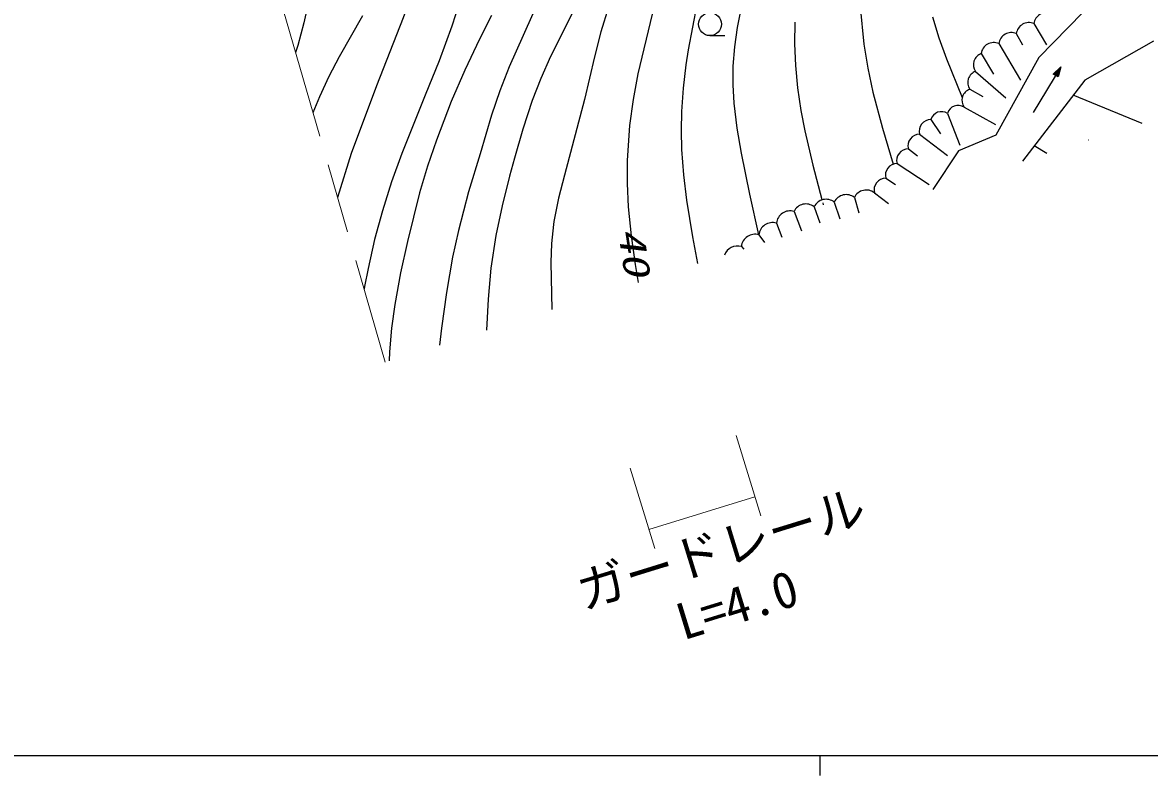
# Model space of a CAD drawing. Units: millimetres, scale not verified. Extents: x 40000 to 680000, y 20000 to 380000.
# Drawn here: x 127940 to 184551, y 204000 to 241789 of the extents above; entities that cross this region are included whole.
import ezdxf
from ezdxf.enums import TextEntityAlignment as Align

# ---------------------------------------------------------------- set-up
doc = ezdxf.new("R2010")
doc.units = ezdxf.units.MM
doc.header["$LTSCALE"] = 1000
doc.linetypes.add('CHAIN', pattern=[18.5, 12, -1.5, 3.5, -1.5])
for name, color, linetype, lineweight in [('M-BGD', 7, 'Continuous', 25), ('M-BMK', 2, 'CHAIN', 13), ('M-STR-HTXT', 7, 'Continuous', 13), ('M-TTL-BAND', 7, 'Continuous', 25)]:
    doc.layers.add(name, color=color, linetype=linetype, lineweight=lineweight)
doc.layers.add('M-BGD-HTXT', color=7, linetype='Continuous')
doc.styles.add('ＭＳ ゴシック', font='')
doc.styles.get('ＭＳ ゴシック').set_extended_font_data('MS Gothic')

# ---------------------------------------------------------------- blocks, each defined once
blk = doc.blocks.new('BUHIN165')
at = {"color": 7, "linetype": 'Continuous', "lineweight": 25}
blk.add_line((-495, -290), (-119, -934), dxfattribs=at)
blk.add_circle((0, 0), 574, dxfattribs=at)

msp = doc.modelspace()

# ---------------------------------------------------------------- linework, layer by layer
at = {"layer": 'M-BGD'}
for p, q in [((182040, 243166), (178997, 240030)), ((178742, 241736), (179377, 240671)), ((177862, 241237), (178181, 240665)), ((176982, 240737), (178073, 238904)), ((184751, 240848), (181300, 238893)), ((176102, 240237), (176720, 239207)), ((178997, 240030), (176837, 236138)), ((180100, 239562), (178705, 237270)), ((179721, 239207), (180100, 239562)), ((180100, 239562), (179960, 239062)), ((175815, 239339), (177343, 238017)), ((179960, 239062), (179721, 239207)), ((179765, 239204), (180027, 239442)), ((179936, 239100), (179765, 239204)), ((179810, 239200), (179986, 239374)), ((179912, 239137), (179810, 239200)), ((179854, 239196), (179923, 239271)), ((179889, 239175), (179854, 239196)), ((179923, 239271), (179889, 239175)), ((179986, 239374), (179912, 239137)), ((180027, 239442), (179936, 239100)), ((175527, 238442), (176182, 238084)), ((181300, 238893), (178178, 234836)), ((184185, 236729), (180720, 238140)), ((174406, 237231), (175024, 235636)), ((175240, 237544), (176813, 236666)), ((173572, 236918), (174054, 236209)), ((173005, 236183), (174413, 235120)), ((176837, 236138), (174951, 235343)), ((179402, 235221), (178767, 235601)), ((181501, 235883), (181490, 235889)), ((172439, 235447), (172904, 235106)), ((174951, 235343), (173677, 233417)), ((171872, 234712), (173482, 233655)), ((171306, 233977), (171795, 233662)), ((170739, 233242), (171440, 232712)), ((168135, 232735), (168159, 232643)), ((168717, 232775), (168999, 231943)), ((169728, 233008), (169949, 232242)), ((166696, 232308), (167063, 231333)), ((167706, 232541), (167998, 231729)), ((165813, 231721), (166085, 231024)), ((164931, 231134), (165206, 230747)), ((164049, 230547), (164177, 230423))]:
    msp.add_line(p, q, dxfattribs=at)
for points in [[(141072, 256796), (142100, 256150), (143410, 255398), (144694, 254591), (145314, 254102), (145779, 253655), (146210, 253157), (146575, 252645), (146888, 252102), (147233, 251280), (147402, 250626), (147515, 249945), (147606, 249214), (147777, 247737), (147887, 246272), (147886, 245507), (147824, 244739), (147773, 244398), (147591, 243602), (147346, 242807), (147066, 242021), (145729, 238619), (144444, 235214), (143763, 233009)], [(140497, 252022), (141140, 251024), (141725, 250007), (142007, 249417), (142244, 248802), (142426, 248157), (142552, 247486), (142630, 246720), (142650, 245932), (142606, 244984), (142501, 244035), (142316, 242925), (142068, 241770), (141764, 240643), (141652, 240282)], [(160387, 245640), (158853, 239214), (158616, 237925), (158438, 236625), (158313, 234873), (158312, 233709), (158371, 232536), (158514, 231088), (158717, 229640), (158865, 228749)], [(164931, 231134), (164471, 233175), (164052, 235232), (163841, 236481), (163689, 237745), (163633, 238672), (163638, 239597), (163639, 239606), (163718, 240578), (163857, 241546), (164418, 244373)], [(153860, 242869), (152378, 239564), (151913, 238360), (151505, 237137), (150925, 235204), (150351, 233288), (149833, 231347), (149535, 230013), (149234, 228241), (148991, 226447), (148884, 225603)], [(149866, 242747), (149508, 241615), (148866, 239872), (148164, 238140), (146986, 235221), (146473, 233789), (146017, 232336), (145629, 230900), (145299, 229451), (145123, 228540), (145098, 228408)], [(157374, 242560), (156998, 241328), (156676, 240070), (156162, 237920), (155158, 234135), (154869, 232978), (154638, 231802), (154616, 231654), (154518, 230704), (154479, 229747), (154523, 227381)], [(161815, 242694), (161374, 240413), (161261, 239674), (161122, 238502), (161043, 237323), (161025, 236373), (161048, 235413), (161143, 234148), (161299, 232878), (161598, 231042), (161849, 229689)], [(170019, 242581), (170195, 240702), (170397, 239493), (170658, 238295), (171136, 236486), (171669, 234676)], [(145025, 242119), (143845, 240065), (143325, 239074), (142865, 238066), (142530, 237256)], [(151494, 242149), (150900, 240959), (150158, 239392), (149480, 237819), (148739, 235886), (148285, 234576), (147887, 233245), (147272, 230797), (146927, 229229), (146640, 227641), (146480, 226452), (146380, 225259), (146361, 224808)], [(155534, 242217), (154464, 240085), (153977, 238989), (153546, 237870), (153069, 236438), (152646, 234977), (152407, 234076), (152034, 232591), (151719, 231095), (151465, 229459), (151325, 227910), (151240, 226346)], [(166737, 241813), (166722, 240727), (166762, 239631), (166870, 238508), (167038, 237382), (167236, 236351), (167638, 234630), (168088, 232911)], [(173650, 242075), (173969, 241017), (174351, 239966), (175148, 238028)]]:
    msp.add_lwpolyline(points, dxfattribs=at)
for centre, radius, start, end in [((178493, 241150), 637, 67.0114, 172.1932), ((179373, 241650), 637, 67.0114, 172.1932), ((177613, 240650), 637, 67.0114, 172.1932), ((176733, 240150), 637, 67.0114, 172.1932), ((176295, 239680), 589, 109.1089, 215.3691), ((176008, 238783), 589, 109.1089, 215.3691), ((175720, 237885), 589, 109.1089, 215.3691), ((174106, 236762), 557, 57.4403, 163.7005), ((174940, 237075), 557, 57.4403, 163.7005), ((173564, 236338), 580, 89.2568, 195.517), ((172998, 235603), 580, 89.2568, 195.517), ((172431, 234867), 580, 89.2568, 195.517), ((171865, 234132), 580, 89.2568, 195.517), ((171298, 233397), 580, 89.2568, 195.517), ((170327, 232722), 663, 51.541, 154.4621), ((167294, 232022), 663, 51.541, 154.4621), ((168305, 232255), 663, 51.541, 154.4621), ((169316, 232489), 663, 51.541, 154.4621), ((166496, 231651), 686, 73.1215, 174.1646), ((165614, 231064), 686, 73.1215, 174.1646), ((164732, 230477), 686, 73.1215, 174.1646), ((163850, 229890), 686, 73.1215, 160.8102)]:
    msp.add_arc(centre, radius, start, end, dxfattribs=at)
at = {"layer": 'M-BMK'}
msp.add_line((118902, 318675), (146161, 224745), dxfattribs=at)
at = {"layer": 'M-STR-HTXT'}
for p, q in [((163781, 221056), (165023, 217030)), ((158460, 219415), (159702, 215389)), ((159407, 216344), (164729, 217986))]:
    msp.add_line(p, q, dxfattribs=at)
at = {"layer": 'M-TTL-BAND'}
for p, q in [((40000, 205000), (579000, 205000)), ((168000, 205000), (168000, 204000))]:
    msp.add_line(p, q, dxfattribs=at)

# ---------------------------------------------------------------- block references
at = {"layer": 'M-BGD', "rotation": 59.6873}
msp.add_blockref('BUHIN165', (162473, 241708), dxfattribs=at)

# ---------------------------------------------------------------- texts
at = {"layer": 'M-BGD-HTXT', "style": 'ＭＳ ゴシック', "oblique": 15, "width": 1.35}
msp.add_text('40', height=1320, rotation=278.526, dxfattribs=at).set_placement((157452, 231329), align=Align.BOTTOM_LEFT)
at = {"layer": 'M-STR-HTXT', "style": 'ＭＳ ゴシック'}
for s, rotation, p in [('ガードレール', 17.145, (156280, 211785)), ('L=4.0', 17.102, (161286, 210249))]:
    msp.add_text(s, height=1833, rotation=rotation, dxfattribs=at).set_placement(p, align=Align.BOTTOM_LEFT)

doc.saveas('drawing.dxf')
